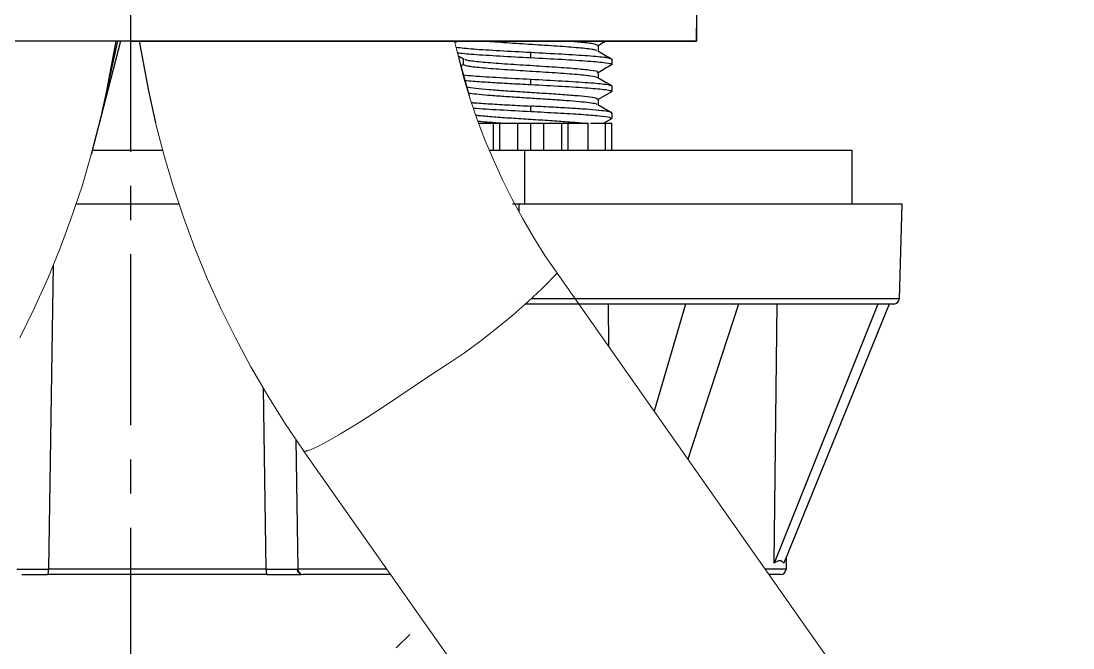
# Model space of a CAD drawing. Header units: millimetres. Extents: x 601 to 1195, y -1757 to -1337.
# Drawn here: x 939.29 to 978.35, y -1644.61 to -1621.31 of the extents above; entities that cross this region are included whole.
import ezdxf

# ---------------------------------------------------------------- set-up
doc = ezdxf.new("R2010")
doc.units = ezdxf.units.MM
doc.header["$LTSCALE"] = 0.1
doc.linetypes.add('CENTERX2', pattern=[101.6, 63.5, -12.7, 12.7, -12.7])
doc.layers.get('0').update_dxf_attribs({"lineweight": 13})
doc.layers.add('CENTER', color=1, linetype='CENTERX2')

msp = doc.modelspace()

# ---------------------------------------------------------------- linework, layer by layer
at = {"color": 7, "linetype": 'Continuous', "lineweight": 25}
for p, q in [((964.37, -1621.056), (964.37, -1622.056)), ((943.37, -1622.056), (943.37, -1621.556)), ((964.37, -1622.056), (964.37, -1621.556)), ((943.37, -1622.056), (922.37, -1622.056)), ((943.37, -1622.056), (922.37, -1622.056)), ((942.983, -1622.056), (941.898, -1626.271)), ((942.873, -1622.056), (942.202, -1625.089)), ((942.807, -1622.056), (942.466, -1623.897)), ((964.37, -1622.056), (943.37, -1622.056)), ((943.37, -1622.056), (964.37, -1622.056)), ((943.682, -1622.056), (944.023, -1623.897)), ((960.717, -1622.216), (960.717, -1622.42)), ((955.721, -1622.93), (955.721, -1622.726)), ((958.22, -1622.68), (958.22, -1622.468)), ((961.22, -1622.718), (961.22, -1622.93)), ((958.22, -1623.68), (958.22, -1623.468)), ((960.719, -1623.216), (960.719, -1623.42)), ((944.023, -1623.897), (944.286, -1625.089)), ((961.21, -1623.941), (960.719, -1624.226)), ((961.22, -1623.718), (961.22, -1623.93)), ((960.719, -1624.217), (960.719, -1624.42)), ((958.22, -1624.68), (958.22, -1624.468)), ((960.702, -1624.411), (961.211, -1624.706)), ((961.22, -1624.718), (961.22, -1624.93)), ((956.283, -1625.106), (956.763, -1625.106)), ((956.847, -1625.106), (956.763, -1625.106)), ((956.831, -1626.106), (956.831, -1625.106)), ((956.847, -1625.106), (957.071, -1625.106)), ((957.071, -1626.106), (957.071, -1625.106)), ((957.071, -1625.106), (957.732, -1625.106)), ((957.732, -1626.106), (957.732, -1625.106)), ((957.732, -1625.106), (958.22, -1625.106)), ((958.22, -1626.106), (958.22, -1625.106)), ((958.22, -1625.106), (958.707, -1625.106)), ((958.707, -1626.106), (958.707, -1625.106)), ((958.707, -1625.106), (959.368, -1625.106)), ((959.368, -1626.106), (959.368, -1625.106)), ((959.368, -1625.106), (959.608, -1625.106)), ((959.608, -1626.106), (959.608, -1625.106)), ((959.608, -1625.106), (960.341, -1625.106)), ((960.341, -1626.106), (960.341, -1625.106)), ((960.431, -1625.106), (960.991, -1625.106)), ((961.208, -1624.942), (960.925, -1625.107)), ((960.991, -1626.106), (960.991, -1625.106)), ((960.991, -1625.106), (961.22, -1625.106)), ((961.22, -1626.106), (961.22, -1625.106)), ((941.941, -1626.106), (944.548, -1626.106)), ((956.676, -1626.106), (958, -1626.106)), ((958, -1628.106), (958, -1626.106)), ((958, -1626.106), (970.136, -1626.106)), ((970.136, -1626.106), (970.136, -1628.106)), ((941.333, -1628.106), (945.156, -1628.106)), ((957.777, -1628.106), (971.988, -1628.106)), ((971.988, -1628.106), (971.896, -1631.629)), ((940.481, -1630.389), (940.312, -1641.676)), ((971.695, -1631.825), (958.012, -1631.825)), ((963.955, -1631.825), (962.797, -1635.805)), ((965.929, -1631.825), (964.053, -1637.592)), ((971.099, -1631.825), (967.251, -1641.452)), ((971.527, -1631.825), (967.608, -1641.452)), ((948.389, -1641.676), (948.288, -1634.956)), ((949.498, -1636.854), (949.565, -1641.676)), ((967.704, -1641.217), (967.696, -1641.677)), ((948.433, -1641.875), (940.268, -1641.875)), ((944.351, -1641.676), (940.312, -1641.676)), ((948.389, -1641.676), (944.351, -1641.676)), ((953.016, -1641.875), (949.766, -1641.875)), ((967.495, -1641.875), (967.064, -1641.875)), ((953.219, -1644.606), (953.72, -1644.106))]:
    msp.add_line(p, q, dxfattribs=at)
for p, q in [((955.39, -1622.056), (955.528, -1622.652)), ((955.937, -1624.091), (955.444, -1622.299)), ((955.528, -1622.652), (955.736, -1623.432)), ((955.736, -1623.432), (955.971, -1624.205)), ((955.971, -1624.205), (956.231, -1624.969)), ((944.286, -1625.089), (944.591, -1626.271)), ((956.231, -1624.969), (956.516, -1625.724)), ((956.516, -1625.724), (956.827, -1626.469)), ((941.898, -1626.271), (941.554, -1627.442)), ((944.591, -1626.271), (944.935, -1627.442)), ((956.827, -1626.469), (957.163, -1627.203)), ((941.554, -1627.442), (941.169, -1628.601)), ((944.935, -1627.442), (945.32, -1628.601)), ((957.163, -1627.203), (957.523, -1627.926)), ((957.523, -1627.926), (957.906, -1628.636)), ((941.169, -1628.601), (940.745, -1629.746)), ((945.32, -1628.601), (945.744, -1629.746)), ((957.906, -1628.636), (958.314, -1629.333)), ((958.314, -1629.333), (958.744, -1630.015)), ((940.745, -1629.746), (940.282, -1630.875)), ((945.744, -1629.746), (946.207, -1630.875)), ((958.744, -1630.015), (959.198, -1630.683)), ((940.282, -1630.875), (939.78, -1631.988)), ((946.207, -1630.875), (946.709, -1631.988)), ((958.663, -1631.218), (959.198, -1630.683)), ((959.198, -1630.683), (978.347, -1657.927)), ((958.112, -1631.737), (958.663, -1631.218)), ((957.544, -1632.239), (958.112, -1631.737)), ((939.78, -1631.988), (939.241, -1633.083)), ((946.709, -1631.988), (947.248, -1633.083)), ((956.96, -1632.723), (957.544, -1632.239)), ((956.362, -1633.189), (956.96, -1632.723)), ((947.248, -1633.083), (947.825, -1634.159)), ((955.75, -1633.636), (956.362, -1633.189)), ((955.125, -1634.063), (955.75, -1633.636)), ((954.488, -1634.47), (955.125, -1634.063)), ((947.825, -1634.159), (948.438, -1635.214)), ((952.754, -1635.644), (954.488, -1634.47)), ((948.438, -1635.214), (949.087, -1636.248)), ((951.91, -1636.186), (952.754, -1635.644)), ((949.087, -1636.248), (949.771, -1637.259)), ((951.157, -1636.647), (951.91, -1636.186)), ((950.545, -1636.993), (950.831, -1636.836)), ((950.831, -1636.836), (951.157, -1636.647)), ((950.028, -1637.241), (950.067, -1637.226)), ((950.067, -1637.226), (950.108, -1637.208)), ((950.108, -1637.208), (950.2, -1637.167)), ((950.2, -1637.167), (950.304, -1637.118)), ((950.304, -1637.118), (950.545, -1636.993)), ((949.777, -1637.254), (949.778, -1637.26)), ((949.778, -1637.26), (949.779, -1637.265)), ((949.779, -1637.265), (949.78, -1637.269)), ((949.78, -1637.269), (949.782, -1637.274)), ((949.782, -1637.274), (949.785, -1637.277)), ((949.783, -1637.275), (968.912, -1664.49)), ((949.785, -1637.277), (949.788, -1637.281)), ((949.788, -1637.281), (949.792, -1637.284)), ((949.792, -1637.284), (949.796, -1637.286)), ((949.796, -1637.286), (949.802, -1637.288)), ((949.802, -1637.288), (949.807, -1637.29)), ((949.807, -1637.29), (949.814, -1637.291)), ((949.814, -1637.291), (949.821, -1637.292)), ((949.821, -1637.292), (949.829, -1637.292)), ((949.829, -1637.292), (949.837, -1637.292)), ((949.837, -1637.292), (949.846, -1637.292)), ((949.846, -1637.292), (949.856, -1637.291)), ((949.856, -1637.291), (949.866, -1637.289)), ((949.866, -1637.289), (949.878, -1637.287)), ((949.878, -1637.287), (949.889, -1637.285)), ((949.889, -1637.285), (949.902, -1637.282)), ((949.902, -1637.282), (949.915, -1637.279)), ((949.915, -1637.279), (949.929, -1637.275)), ((949.929, -1637.275), (949.959, -1637.266)), ((949.959, -1637.266), (949.992, -1637.254)), ((949.992, -1637.254), (950.028, -1637.241))]:
    msp.add_line(p, q)
at = {"color": 8, "linetype": 'Continuous', "lineweight": 25}
for p, q in [((957.753, -1631.629), (957.753, -1631.629)), ((971.896, -1631.629), (958.226, -1631.629)), ((952.877, -1641.676), (949.565, -1641.676)), ((967.696, -1641.677), (966.925, -1641.677))]:
    msp.add_line(p, q, dxfattribs=at)
at = {"color": 7, "linetype": 'Continuous', "lineweight": 25, "flags": 128}
for points in [[(957.777, -1628.106), (957.775, -1628.392)], [(961.113, -1633.409), (961.105, -1631.825)], [(967.251, -1641.452), (967.317, -1636.061), (967.368, -1631.825)]]:
    msp.add_lwpolyline(points, dxfattribs=at)
at = {"color": 7, "linetype": 'Continuous', "lineweight": 25}
for centre, start, end in [((971.695, -1631.624), 270, 358.5), ((949.766, -1641.674), 180.8, 270), ((967.495, -1641.674), 270, 359)]:
    msp.add_arc(centre, 0.201, start, end, dxfattribs=at)
for points, knots in [([(955.401, -1622.107), (955.429, -1622.091), (955.458, -1622.074), (955.487, -1622.057), (955.488, -1622.056)], [0.3491012, 0.3491012, 0.3491012, 0.3491012, 0.5167419, 0.5250966, 0.5250966, 0.5250966, 0.5250966]), ([(955.441, -1622.28), (955.444, -1622.28), (955.608, -1622.301), (956.037, -1622.343), (957.043, -1622.406), (957.827, -1622.447), (958.22, -1622.468)], [0.2911032, 0.2911032, 0.2911032, 0.2911032, 0.2941752, 0.5294501, 0.7647252, 1, 1, 1, 1]), ([(960.659, -1622.412), (960.64, -1622.399), (960.592, -1622.366), (960.107, -1622.313), (959.339, -1622.251), (958.388, -1622.19), (957.418, -1622.129), (956.794, -1622.084), (956.516, -1622.06), (956.474, -1622.056)], [0, 0, 0, 0, 0.0783799, 0.205378, 0.3321033, 0.4590729, 0.5858351, 0.7127696, 0.7365646, 0.7365646, 0.7365646, 0.7365646]), ([(960.703, -1622.217), (960.68, -1622.198), (960.631, -1622.159), (960.163, -1622.106), (959.739, -1622.071), (959.546, -1622.056)], [0, 0, 0, 0, 0.1343988, 0.2837415, 0.3906232, 0.3906232, 0.3906232, 0.3906232]), ([(961.01, -1622.056), (960.992, -1622.067), (960.894, -1622.124), (960.797, -1622.18), (960.717, -1622.226)], [0.4041514, 0.4041514, 0.4041514, 0.4041514, 0.51726, 1, 1, 1, 1]), ([(958.22, -1622.68), (957.826, -1622.659), (957.04, -1622.617), (956.082, -1622.557), (955.633, -1622.517), (955.492, -1622.498)], [0, 0, 0, 0, 0.2499999, 0.4999999, 0.7249839, 0.7249839, 0.7249839, 0.7249839]), ([(960.687, -1623.216), (960.697, -1623.212), (960.75, -1623.186), (960.469, -1623.141), (959.888, -1623.079), (959.024, -1623.018), (958.056, -1622.957), (957.107, -1622.896), (956.33, -1622.835), (955.847, -1622.78), (955.795, -1622.747), (955.775, -1622.734)], [0, 0, 0, 0, 0.03039, 0.157184, 0.284068, 0.410819, 0.53774, 0.66445, 0.791403, 0.91808, 1, 1, 1, 1]), ([(958.22, -1622.468), (958.613, -1622.489), (959.399, -1622.531), (960.39, -1622.593), (961.084, -1622.656), (961.174, -1622.697), (961.22, -1622.718)], [0, 0, 0, 0, 0.25, 0.5, 0.75, 1, 1, 1, 1]), ([(961.168, -1622.944), (961.188, -1622.939), (961.297, -1622.913), (961.04, -1622.867), (960.402, -1622.805), (959.396, -1622.742), (958.612, -1622.7), (958.22, -1622.68)], [0, 0, 0, 0, 0.05303, 0.289772, 0.526515, 0.763257, 1, 1, 1, 1]), ([(960.701, -1622.411), (960.786, -1622.46), (960.956, -1622.559), (961.126, -1622.657), (961.211, -1622.706)], [0, 0, 0, 0, 0.499849, 1, 1, 1, 1]), ([(960.7, -1623.412), (960.633, -1623.393), (960.498, -1623.352), (959.877, -1623.292), (959.026, -1623.23), (958.055, -1623.169), (957.109, -1623.108), (956.328, -1623.047), (955.811, -1622.987), (955.758, -1622.948), (955.733, -1622.929)], [0, 0, 0, 0, 0.122822, 0.249435, 0.375916, 0.502566, 0.629007, 0.75569, 0.882097, 1, 1, 1, 1]), ([(961.212, -1622.94), (961.128, -1622.989), (960.963, -1623.084), (960.798, -1623.18), (960.719, -1623.226)], [0, 0, 0, 0, 0.516011, 1, 1, 1, 1]), ([(955.703, -1623.309), (955.818, -1623.321), (956.19, -1623.353), (957.043, -1623.406), (957.827, -1623.447), (958.22, -1623.468)], [0.4013679, 0.4013679, 0.4013679, 0.4013679, 0.5293727, 0.7646864, 1, 1, 1, 1]), ([(958.22, -1623.68), (957.955, -1623.666), (957.425, -1623.637), (956.687, -1623.595), (956.134, -1623.558), (955.86, -1623.536), (955.765, -1623.527)], [0, 0, 0, 0, 0.1685024, 0.3370045, 0.5055068, 0.6103254, 0.6103254, 0.6103254, 0.6103254]), ([(958.22, -1623.468), (958.613, -1623.489), (959.399, -1623.531), (960.39, -1623.593), (961.084, -1623.656), (961.174, -1623.697), (961.22, -1623.718)], [0, 0, 0, 0, 0.25, 0.5, 0.75, 1, 1, 1, 1]), ([(960.703, -1623.411), (960.788, -1623.46), (960.957, -1623.559), (961.127, -1623.657), (961.212, -1623.707)], [0, 0, 0, 0, 0.499854, 1, 1, 1, 1]), ([(960.699, -1624.218), (960.696, -1624.207), (960.69, -1624.18), (960.435, -1624.138), (960.001, -1624.092), (959.409, -1624.046), (958.722, -1624), (957.991, -1623.954), (957.28, -1623.908), (956.645, -1623.862), (956.148, -1623.816), (955.91, -1623.784), (955.841, -1623.768), (955.838, -1623.767)], [0, 0, 0, 0, 0.0701196, 0.1652806, 0.2604903, 0.3556427, 0.4508589, 0.5460043, 0.6412254, 0.7363666, 0.8315904, 0.9267312, 0.9320138, 0.9320138, 0.9320138, 0.9320138]), ([(961.165, -1623.944), (961.187, -1623.939), (961.297, -1623.914), (961.04, -1623.867), (960.402, -1623.805), (959.396, -1623.742), (958.612, -1623.7), (958.22, -1623.68)], [0, 0, 0, 0, 0.055848, 0.291886, 0.527924, 0.763962, 1, 1, 1, 1]), ([(960.686, -1624.413), (960.681, -1624.407), (960.665, -1624.388), (960.473, -1624.356), (960.135, -1624.316), (959.67, -1624.277), (959.117, -1624.237), (958.511, -1624.198), (957.886, -1624.158), (957.281, -1624.119), (956.734, -1624.079), (956.278, -1624.04), (956.029, -1624.011), (955.924, -1623.995), (955.906, -1623.992)], [0, 0, 0, 0, 0.0358825, 0.1175332, 0.1992458, 0.2808844, 0.3625872, 0.4442584, 0.525922, 0.6076291, 0.6892665, 0.7709768, 0.8526344, 0.8709769, 0.8709769, 0.8709769, 0.8709769]), ([(956.016, -1624.337), (956.037, -1624.339), (956.241, -1624.354), (956.686, -1624.384), (957.425, -1624.426), (957.955, -1624.454), (958.22, -1624.468)], [0.5042403, 0.5042403, 0.5042403, 0.5042403, 0.5228161, 0.6818773, 0.8409386, 1, 1, 1, 1]), ([(958.22, -1624.68), (957.826, -1624.659), (957.04, -1624.617), (956.376, -1624.575), (956.092, -1624.554), (956.09, -1624.554)], [0, 0, 0, 0, 0.2499999, 0.4999999, 0.5025583, 0.5025583, 0.5025583, 0.5025583]), ([(961.201, -1624.718), (961.206, -1624.715), (961.232, -1624.698), (961.09, -1624.668), (960.776, -1624.628), (960.289, -1624.588), (959.676, -1624.548), (958.971, -1624.508), (958.47, -1624.482), (958.22, -1624.468)], [0, 0, 0, 0, 0.042983, 0.202486, 0.361989, 0.521491, 0.680994, 0.840497, 1, 1, 1, 1]), ([(961.184, -1624.93), (961.182, -1624.917), (961.18, -1624.887), (960.792, -1624.84), (960.12, -1624.786), (959.224, -1624.733), (958.554, -1624.697), (958.22, -1624.68)], [0, 0, 0, 0, 0.1468613, 0.360146, 0.5734308, 0.7867153, 1, 1, 1, 1]), ([(960.125, -1625.106), (959.953, -1625.091), (959.61, -1625.06), (958.936, -1625.014), (958.215, -1624.968), (957.49, -1624.922), (956.829, -1624.876), (956.406, -1624.84), (956.219, -1624.82), (956.179, -1624.816)], [0, 0, 0, 0, 0.1245411, 0.2489732, 0.3735366, 0.4979882, 0.6225486, 0.7470008, 0.7841379, 0.7841379, 0.7841379, 0.7841379]), ([(957.108, -1625.106), (956.929, -1625.093), (956.611, -1625.07), (956.355, -1625.046), (956.256, -1625.036)], [0, 0, 0, 0, 0.2236381, 0.3984697, 0.3984697, 0.3984697, 0.3984697]), ([(957.533, -1628.106), (957.575, -1628.106), (957.661, -1628.106), (957.738, -1628.106), (957.777, -1628.106)], [0, 0, 0, 0, 0.5002092, 1, 1, 1, 1]), ([(967.608, -1641.452), (967.566, -1641.409), (967.482, -1641.322), (967.328, -1641.409), (967.251, -1641.452)], [0, 0, 0, 0, 0.5, 1, 1, 1, 1]), ([(939.136, -1641.676), (939.153, -1641.677), (939.186, -1641.677), (939.446, -1641.677), (939.827, -1641.677), (940.15, -1641.677), (940.312, -1641.676)], [0, 0, 0, 0, 0.250088, 0.50011, 0.750078, 1, 1, 1, 1]), ([(939.324, -1641.875), (939.348, -1641.875), (939.458, -1641.875), (939.79, -1641.875), (940.108, -1641.875), (940.268, -1641.875)], [0, 0, 0, 0, 0.1213, 0.560161, 1, 1, 1, 1]), ([(940.268, -1641.875), (940.274, -1641.872), (940.285, -1641.866), (940.3, -1641.82), (940.31, -1641.755), (940.311, -1641.703), (940.312, -1641.676)], [0, 0, 0, 0, 0.250001, 0.5, 0.749998, 1, 1, 1, 1]), ([(948.389, -1641.676), (948.551, -1641.677), (948.874, -1641.677), (949.255, -1641.677), (949.515, -1641.677), (949.548, -1641.677), (949.565, -1641.676)], [0, 0, 0, 0, 0.249931, 0.499901, 0.749921, 1, 1, 1, 1]), ([(948.389, -1641.676), (948.39, -1641.703), (948.391, -1641.755), (948.401, -1641.82), (948.416, -1641.866), (948.427, -1641.872), (948.433, -1641.875)], [0, 0, 0, 0, 0.249997, 0.499999, 0.750003, 1, 1, 1, 1]), ([(948.433, -1641.875), (948.637, -1641.875), (949.044, -1641.875), (949.483, -1641.875), (949.627, -1641.875), (949.691, -1641.875)], [0, 0, 0, 0, 0.359059, 0.717557, 1, 1, 1, 1]), ([(949.544, -1641.675), (949.545, -1641.687), (949.546, -1641.713), (949.558, -1641.75), (949.576, -1641.786), (949.594, -1641.807), (949.603, -1641.817)], [0, 0, 0, 0, 0.232977, 0.479957, 0.737231, 1, 1, 1, 1])]:
    msp.add_open_spline(points, degree=3, knots=knots, dxfattribs=at)
for points in [[(955.737, -1622.736), (955.664, -1622.693), (955.591, -1622.651), (955.518, -1622.608)], [(955.616, -1622.981), (955.651, -1622.961), (955.686, -1622.941), (955.721, -1622.92)], [(957.753, -1631.629), (957.753, -1631.629), (957.753, -1631.629), (957.753, -1631.629)]]:
    msp.add_open_spline(points, degree=3, dxfattribs=at)
at = {"layer": 'CENTER'}
msp.add_line((943.37, -1676.966), (943.37, -1487.785), dxfattribs=at)

doc.saveas('drawing.dxf')
